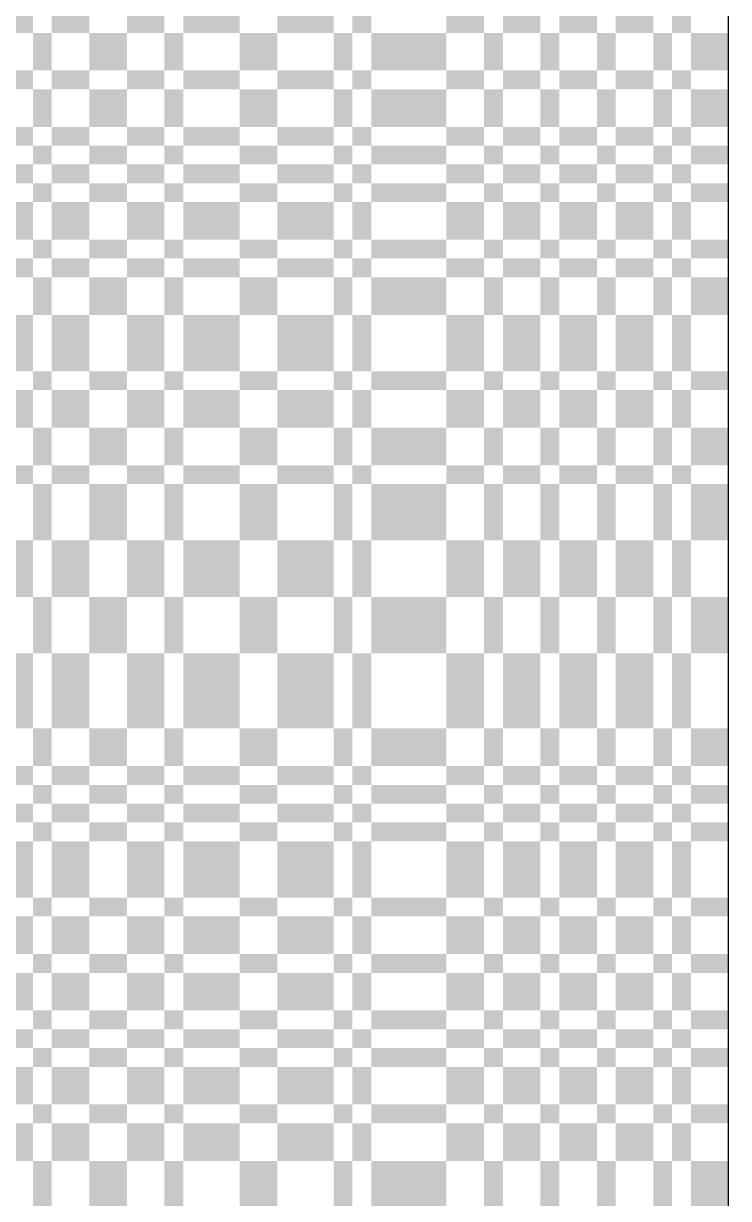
# Model space of a CAD drawing. Extents: x 0 to 200, y 0 to 200.
# Drawn here: x 165 to 180, y 50 to 75 of the extents above; entities that cross this region are included whole.
import ezdxf

# ---------------------------------------------------------------- set-up
doc = ezdxf.new("R2010")
doc.units = 0

msp = doc.modelspace()

# ---------------------------------------------------------------- linework, layer by layer
at = {"layer": 'CHROME'}
for points in [[(164.8, 74.8), (165.2, 74.8), (164.8, 75.2), (165.2, 75.2)], [(165.6, 74.8), (166.4, 74.8), (165.6, 75.2), (166.4, 75.2)], [(167.2, 74.8), (168, 74.8), (167.2, 75.2), (168, 75.2)], [(168.4, 74.8), (169.6, 74.8), (168.4, 75.2), (169.6, 75.2)], [(170.4, 74.8), (171.6, 74.8), (170.4, 75.2), (171.6, 75.2)], [(172, 74.8), (172.4, 74.8), (172, 75.2), (172.4, 75.2)], [(174, 74.8), (174.8, 74.8), (174, 75.2), (174.8, 75.2)], [(175.2, 74.8), (176, 74.8), (175.2, 75.2), (176, 75.2)], [(176.4, 74.8), (177.2, 74.8), (176.4, 75.2), (177.2, 75.2)], [(177.6, 74.8), (178.4, 74.8), (177.6, 75.2), (178.4, 75.2)], [(178.8, 74.8), (179.2, 74.8), (178.8, 75.2), (179.2, 75.2)], [(165.2, 74), (165.6, 74), (165.2, 74.8), (165.6, 74.8)], [(166.4, 74), (167.2, 74), (166.4, 74.8), (167.2, 74.8)], [(168, 74), (168.4, 74), (168, 74.8), (168.4, 74.8)], [(169.6, 74), (170.4, 74), (169.6, 74.8), (170.4, 74.8)], [(171.6, 74), (172, 74), (171.6, 74.8), (172, 74.8)], [(172.4, 74), (174, 74), (172.4, 74.8), (174, 74.8)], [(174.8, 74), (175.2, 74), (174.8, 74.8), (175.2, 74.8)], [(176, 74), (176.4, 74), (176, 74.8), (176.4, 74.8)], [(177.2, 74), (177.6, 74), (177.2, 74.8), (177.6, 74.8)], [(178.4, 74), (178.8, 74), (178.4, 74.8), (178.8, 74.8)], [(179.2, 74), (180, 74), (179.2, 74.8), (180, 74.8)], [(164.8, 73.6), (165.2, 73.6), (164.8, 74), (165.2, 74)], [(165.6, 73.6), (166.4, 73.6), (165.6, 74), (166.4, 74)], [(167.2, 73.6), (168, 73.6), (167.2, 74), (168, 74)], [(168.4, 73.6), (169.6, 73.6), (168.4, 74), (169.6, 74)], [(170.4, 73.6), (171.6, 73.6), (170.4, 74), (171.6, 74)], [(172, 73.6), (172.4, 73.6), (172, 74), (172.4, 74)], [(174, 73.6), (174.8, 73.6), (174, 74), (174.8, 74)], [(175.2, 73.6), (176, 73.6), (175.2, 74), (176, 74)], [(176.4, 73.6), (177.2, 73.6), (176.4, 74), (177.2, 74)], [(177.6, 73.6), (178.4, 73.6), (177.6, 74), (178.4, 74)], [(178.8, 73.6), (179.2, 73.6), (178.8, 74), (179.2, 74)], [(165.2, 72.8), (165.6, 72.8), (165.2, 73.6), (165.6, 73.6)], [(166.4, 72.8), (167.2, 72.8), (166.4, 73.6), (167.2, 73.6)], [(168, 72.8), (168.4, 72.8), (168, 73.6), (168.4, 73.6)], [(169.6, 72.8), (170.4, 72.8), (169.6, 73.6), (170.4, 73.6)], [(171.6, 72.8), (172, 72.8), (171.6, 73.6), (172, 73.6)], [(172.4, 72.8), (174, 72.8), (172.4, 73.6), (174, 73.6)], [(174.8, 72.8), (175.2, 72.8), (174.8, 73.6), (175.2, 73.6)], [(176, 72.8), (176.4, 72.8), (176, 73.6), (176.4, 73.6)], [(177.2, 72.8), (177.6, 72.8), (177.2, 73.6), (177.6, 73.6)], [(178.4, 72.8), (178.8, 72.8), (178.4, 73.6), (178.8, 73.6)], [(179.2, 72.8), (180, 72.8), (179.2, 73.6), (180, 73.6)], [(164.8, 72.4), (165.2, 72.4), (164.8, 72.8), (165.2, 72.8)], [(165.6, 72.4), (166.4, 72.4), (165.6, 72.8), (166.4, 72.8)], [(167.2, 72.4), (168, 72.4), (167.2, 72.8), (168, 72.8)], [(168.4, 72.4), (169.6, 72.4), (168.4, 72.8), (169.6, 72.8)], [(170.4, 72.4), (171.6, 72.4), (170.4, 72.8), (171.6, 72.8)], [(172, 72.4), (172.4, 72.4), (172, 72.8), (172.4, 72.8)], [(174, 72.4), (174.8, 72.4), (174, 72.8), (174.8, 72.8)], [(175.2, 72.4), (176, 72.4), (175.2, 72.8), (176, 72.8)], [(176.4, 72.4), (177.2, 72.4), (176.4, 72.8), (177.2, 72.8)], [(177.6, 72.4), (178.4, 72.4), (177.6, 72.8), (178.4, 72.8)], [(178.8, 72.4), (179.2, 72.4), (178.8, 72.8), (179.2, 72.8)], [(165.2, 72), (165.6, 72), (165.2, 72.4), (165.6, 72.4)], [(166.4, 72), (167.2, 72), (166.4, 72.4), (167.2, 72.4)], [(168, 72), (168.4, 72), (168, 72.4), (168.4, 72.4)], [(169.6, 72), (170.4, 72), (169.6, 72.4), (170.4, 72.4)], [(171.6, 72), (172, 72), (171.6, 72.4), (172, 72.4)], [(172.4, 72), (174, 72), (172.4, 72.4), (174, 72.4)], [(174.8, 72), (175.2, 72), (174.8, 72.4), (175.2, 72.4)], [(176, 72), (176.4, 72), (176, 72.4), (176.4, 72.4)], [(177.2, 72), (177.6, 72), (177.2, 72.4), (177.6, 72.4)], [(178.4, 72), (178.8, 72), (178.4, 72.4), (178.8, 72.4)], [(179.2, 72), (180, 72), (179.2, 72.4), (180, 72.4)], [(164.8, 71.6), (165.2, 71.6), (164.8, 72), (165.2, 72)], [(165.6, 71.6), (166.4, 71.6), (165.6, 72), (166.4, 72)], [(167.2, 71.6), (168, 71.6), (167.2, 72), (168, 72)], [(168.4, 71.6), (169.6, 71.6), (168.4, 72), (169.6, 72)], [(170.4, 71.6), (171.6, 71.6), (170.4, 72), (171.6, 72)], [(172, 71.6), (172.4, 71.6), (172, 72), (172.4, 72)], [(174, 71.6), (174.8, 71.6), (174, 72), (174.8, 72)], [(175.2, 71.6), (176, 71.6), (175.2, 72), (176, 72)], [(176.4, 71.6), (177.2, 71.6), (176.4, 72), (177.2, 72)], [(177.6, 71.6), (178.4, 71.6), (177.6, 72), (178.4, 72)], [(178.8, 71.6), (179.2, 71.6), (178.8, 72), (179.2, 72)], [(165.2, 71.2), (165.6, 71.2), (165.2, 71.6), (165.6, 71.6)], [(166.4, 71.2), (167.2, 71.2), (166.4, 71.6), (167.2, 71.6)], [(168, 71.2), (168.4, 71.2), (168, 71.6), (168.4, 71.6)], [(169.6, 71.2), (170.4, 71.2), (169.6, 71.6), (170.4, 71.6)], [(171.6, 71.2), (172, 71.2), (171.6, 71.6), (172, 71.6)], [(172.4, 71.2), (174, 71.2), (172.4, 71.6), (174, 71.6)], [(174.8, 71.2), (175.2, 71.2), (174.8, 71.6), (175.2, 71.6)], [(176, 71.2), (176.4, 71.2), (176, 71.6), (176.4, 71.6)], [(177.2, 71.2), (177.6, 71.2), (177.2, 71.6), (177.6, 71.6)], [(178.4, 71.2), (178.8, 71.2), (178.4, 71.6), (178.8, 71.6)], [(179.2, 71.2), (180, 71.2), (179.2, 71.6), (180, 71.6)], [(164.8, 70.4), (165.2, 70.4), (164.8, 71.2), (165.2, 71.2)], [(165.6, 70.4), (166.4, 70.4), (165.6, 71.2), (166.4, 71.2)], [(167.2, 70.4), (168, 70.4), (167.2, 71.2), (168, 71.2)], [(168.4, 70.4), (169.6, 70.4), (168.4, 71.2), (169.6, 71.2)], [(170.4, 70.4), (171.6, 70.4), (170.4, 71.2), (171.6, 71.2)], [(172, 70.4), (172.4, 70.4), (172, 71.2), (172.4, 71.2)], [(174, 70.4), (174.8, 70.4), (174, 71.2), (174.8, 71.2)], [(175.2, 70.4), (176, 70.4), (175.2, 71.2), (176, 71.2)], [(176.4, 70.4), (177.2, 70.4), (176.4, 71.2), (177.2, 71.2)], [(177.6, 70.4), (178.4, 70.4), (177.6, 71.2), (178.4, 71.2)], [(178.8, 70.4), (179.2, 70.4), (178.8, 71.2), (179.2, 71.2)], [(165.2, 70), (165.6, 70), (165.2, 70.4), (165.6, 70.4)], [(166.4, 70), (167.2, 70), (166.4, 70.4), (167.2, 70.4)], [(168, 70), (168.4, 70), (168, 70.4), (168.4, 70.4)], [(169.6, 70), (170.4, 70), (169.6, 70.4), (170.4, 70.4)], [(171.6, 70), (172, 70), (171.6, 70.4), (172, 70.4)], [(172.4, 70), (174, 70), (172.4, 70.4), (174, 70.4)], [(174.8, 70), (175.2, 70), (174.8, 70.4), (175.2, 70.4)], [(176, 70), (176.4, 70), (176, 70.4), (176.4, 70.4)], [(177.2, 70), (177.6, 70), (177.2, 70.4), (177.6, 70.4)], [(178.4, 70), (178.8, 70), (178.4, 70.4), (178.8, 70.4)], [(179.2, 70), (180, 70), (179.2, 70.4), (180, 70.4)], [(164.8, 69.6), (165.2, 69.6), (164.8, 70), (165.2, 70)], [(165.6, 69.6), (166.4, 69.6), (165.6, 70), (166.4, 70)], [(167.2, 69.6), (168, 69.6), (167.2, 70), (168, 70)], [(168.4, 69.6), (169.6, 69.6), (168.4, 70), (169.6, 70)], [(170.4, 69.6), (171.6, 69.6), (170.4, 70), (171.6, 70)], [(172, 69.6), (172.4, 69.6), (172, 70), (172.4, 70)], [(174, 69.6), (174.8, 69.6), (174, 70), (174.8, 70)], [(175.2, 69.6), (176, 69.6), (175.2, 70), (176, 70)], [(176.4, 69.6), (177.2, 69.6), (176.4, 70), (177.2, 70)], [(177.6, 69.6), (178.4, 69.6), (177.6, 70), (178.4, 70)], [(178.8, 69.6), (179.2, 69.6), (178.8, 70), (179.2, 70)], [(165.2, 68.8), (165.6, 68.8), (165.2, 69.6), (165.6, 69.6)], [(166.4, 68.8), (167.2, 68.8), (166.4, 69.6), (167.2, 69.6)], [(168, 68.8), (168.4, 68.8), (168, 69.6), (168.4, 69.6)], [(169.6, 68.8), (170.4, 68.8), (169.6, 69.6), (170.4, 69.6)], [(171.6, 68.8), (172, 68.8), (171.6, 69.6), (172, 69.6)], [(172.4, 68.8), (174, 68.8), (172.4, 69.6), (174, 69.6)], [(174.8, 68.8), (175.2, 68.8), (174.8, 69.6), (175.2, 69.6)], [(176, 68.8), (176.4, 68.8), (176, 69.6), (176.4, 69.6)], [(177.2, 68.8), (177.6, 68.8), (177.2, 69.6), (177.6, 69.6)], [(178.4, 68.8), (178.8, 68.8), (178.4, 69.6), (178.8, 69.6)], [(179.2, 68.8), (180, 68.8), (179.2, 69.6), (180, 69.6)], [(164.8, 67.6), (165.2, 67.6), (164.8, 68.8), (165.2, 68.8)], [(165.6, 67.6), (166.4, 67.6), (165.6, 68.8), (166.4, 68.8)], [(167.2, 67.6), (168, 67.6), (167.2, 68.8), (168, 68.8)], [(168.4, 67.6), (169.6, 67.6), (168.4, 68.8), (169.6, 68.8)], [(170.4, 67.6), (171.6, 67.6), (170.4, 68.8), (171.6, 68.8)], [(172, 67.6), (172.4, 67.6), (172, 68.8), (172.4, 68.8)], [(174, 67.6), (174.8, 67.6), (174, 68.8), (174.8, 68.8)], [(175.2, 67.6), (176, 67.6), (175.2, 68.8), (176, 68.8)], [(176.4, 67.6), (177.2, 67.6), (176.4, 68.8), (177.2, 68.8)], [(177.6, 67.6), (178.4, 67.6), (177.6, 68.8), (178.4, 68.8)], [(178.8, 67.6), (179.2, 67.6), (178.8, 68.8), (179.2, 68.8)], [(165.2, 67.2), (165.6, 67.2), (165.2, 67.6), (165.6, 67.6)], [(166.4, 67.2), (167.2, 67.2), (166.4, 67.6), (167.2, 67.6)], [(168, 67.2), (168.4, 67.2), (168, 67.6), (168.4, 67.6)], [(169.6, 67.2), (170.4, 67.2), (169.6, 67.6), (170.4, 67.6)], [(171.6, 67.2), (172, 67.2), (171.6, 67.6), (172, 67.6)], [(172.4, 67.2), (174, 67.2), (172.4, 67.6), (174, 67.6)], [(174.8, 67.2), (175.2, 67.2), (174.8, 67.6), (175.2, 67.6)], [(176, 67.2), (176.4, 67.2), (176, 67.6), (176.4, 67.6)], [(177.2, 67.2), (177.6, 67.2), (177.2, 67.6), (177.6, 67.6)], [(178.4, 67.2), (178.8, 67.2), (178.4, 67.6), (178.8, 67.6)], [(179.2, 67.2), (180, 67.2), (179.2, 67.6), (180, 67.6)], [(164.8, 66.4), (165.2, 66.4), (164.8, 67.2), (165.2, 67.2)], [(165.6, 66.4), (166.4, 66.4), (165.6, 67.2), (166.4, 67.2)], [(167.2, 66.4), (168, 66.4), (167.2, 67.2), (168, 67.2)], [(168.4, 66.4), (169.6, 66.4), (168.4, 67.2), (169.6, 67.2)], [(170.4, 66.4), (171.6, 66.4), (170.4, 67.2), (171.6, 67.2)], [(172, 66.4), (172.4, 66.4), (172, 67.2), (172.4, 67.2)], [(174, 66.4), (174.8, 66.4), (174, 67.2), (174.8, 67.2)], [(175.2, 66.4), (176, 66.4), (175.2, 67.2), (176, 67.2)], [(176.4, 66.4), (177.2, 66.4), (176.4, 67.2), (177.2, 67.2)], [(177.6, 66.4), (178.4, 66.4), (177.6, 67.2), (178.4, 67.2)], [(178.8, 66.4), (179.2, 66.4), (178.8, 67.2), (179.2, 67.2)], [(165.2, 65.6), (165.6, 65.6), (165.2, 66.4), (165.6, 66.4)], [(166.4, 65.6), (167.2, 65.6), (166.4, 66.4), (167.2, 66.4)], [(168, 65.6), (168.4, 65.6), (168, 66.4), (168.4, 66.4)], [(169.6, 65.6), (170.4, 65.6), (169.6, 66.4), (170.4, 66.4)], [(171.6, 65.6), (172, 65.6), (171.6, 66.4), (172, 66.4)], [(172.4, 65.6), (174, 65.6), (172.4, 66.4), (174, 66.4)], [(174.8, 65.6), (175.2, 65.6), (174.8, 66.4), (175.2, 66.4)], [(176, 65.6), (176.4, 65.6), (176, 66.4), (176.4, 66.4)], [(177.2, 65.6), (177.6, 65.6), (177.2, 66.4), (177.6, 66.4)], [(178.4, 65.6), (178.8, 65.6), (178.4, 66.4), (178.8, 66.4)], [(179.2, 65.6), (180, 65.6), (179.2, 66.4), (180, 66.4)], [(164.8, 65.2), (165.2, 65.2), (164.8, 65.6), (165.2, 65.6)], [(165.6, 65.2), (166.4, 65.2), (165.6, 65.6), (166.4, 65.6)], [(167.2, 65.2), (168, 65.2), (167.2, 65.6), (168, 65.6)], [(168.4, 65.2), (169.6, 65.2), (168.4, 65.6), (169.6, 65.6)], [(170.4, 65.2), (171.6, 65.2), (170.4, 65.6), (171.6, 65.6)], [(172, 65.2), (172.4, 65.2), (172, 65.6), (172.4, 65.6)], [(174, 65.2), (174.8, 65.2), (174, 65.6), (174.8, 65.6)], [(175.2, 65.2), (176, 65.2), (175.2, 65.6), (176, 65.6)], [(176.4, 65.2), (177.2, 65.2), (176.4, 65.6), (177.2, 65.6)], [(177.6, 65.2), (178.4, 65.2), (177.6, 65.6), (178.4, 65.6)], [(178.8, 65.2), (179.2, 65.2), (178.8, 65.6), (179.2, 65.6)], [(165.2, 64), (165.6, 64), (165.2, 65.2), (165.6, 65.2)], [(166.4, 64), (167.2, 64), (166.4, 65.2), (167.2, 65.2)], [(168, 64), (168.4, 64), (168, 65.2), (168.4, 65.2)], [(169.6, 64), (170.4, 64), (169.6, 65.2), (170.4, 65.2)], [(171.6, 64), (172, 64), (171.6, 65.2), (172, 65.2)], [(172.4, 64), (174, 64), (172.4, 65.2), (174, 65.2)], [(174.8, 64), (175.2, 64), (174.8, 65.2), (175.2, 65.2)], [(176, 64), (176.4, 64), (176, 65.2), (176.4, 65.2)], [(177.2, 64), (177.6, 64), (177.2, 65.2), (177.6, 65.2)], [(178.4, 64), (178.8, 64), (178.4, 65.2), (178.8, 65.2)], [(179.2, 64), (180, 64), (179.2, 65.2), (180, 65.2)], [(164.8, 62.8), (165.2, 62.8), (164.8, 64), (165.2, 64)], [(165.6, 62.8), (166.4, 62.8), (165.6, 64), (166.4, 64)], [(167.2, 62.8), (168, 62.8), (167.2, 64), (168, 64)], [(168.4, 62.8), (169.6, 62.8), (168.4, 64), (169.6, 64)], [(170.4, 62.8), (171.6, 62.8), (170.4, 64), (171.6, 64)], [(172, 62.8), (172.4, 62.8), (172, 64), (172.4, 64)], [(174, 62.8), (174.8, 62.8), (174, 64), (174.8, 64)], [(175.2, 62.8), (176, 62.8), (175.2, 64), (176, 64)], [(176.4, 62.8), (177.2, 62.8), (176.4, 64), (177.2, 64)], [(177.6, 62.8), (178.4, 62.8), (177.6, 64), (178.4, 64)], [(178.8, 62.8), (179.2, 62.8), (178.8, 64), (179.2, 64)], [(165.2, 61.6), (165.6, 61.6), (165.2, 62.8), (165.6, 62.8)], [(166.4, 61.6), (167.2, 61.6), (166.4, 62.8), (167.2, 62.8)], [(168, 61.6), (168.4, 61.6), (168, 62.8), (168.4, 62.8)], [(169.6, 61.6), (170.4, 61.6), (169.6, 62.8), (170.4, 62.8)], [(171.6, 61.6), (172, 61.6), (171.6, 62.8), (172, 62.8)], [(172.4, 61.6), (174, 61.6), (172.4, 62.8), (174, 62.8)], [(174.8, 61.6), (175.2, 61.6), (174.8, 62.8), (175.2, 62.8)], [(176, 61.6), (176.4, 61.6), (176, 62.8), (176.4, 62.8)], [(177.2, 61.6), (177.6, 61.6), (177.2, 62.8), (177.6, 62.8)], [(178.4, 61.6), (178.8, 61.6), (178.4, 62.8), (178.8, 62.8)], [(179.2, 61.6), (180, 61.6), (179.2, 62.8), (180, 62.8)], [(164.8, 60), (165.2, 60), (164.8, 61.6), (165.2, 61.6)], [(165.6, 60), (166.4, 60), (165.6, 61.6), (166.4, 61.6)], [(167.2, 60), (168, 60), (167.2, 61.6), (168, 61.6)], [(168.4, 60), (169.6, 60), (168.4, 61.6), (169.6, 61.6)], [(170.4, 60), (171.6, 60), (170.4, 61.6), (171.6, 61.6)], [(172, 60), (172.4, 60), (172, 61.6), (172.4, 61.6)], [(174, 60), (174.8, 60), (174, 61.6), (174.8, 61.6)], [(175.2, 60), (176, 60), (175.2, 61.6), (176, 61.6)], [(176.4, 60), (177.2, 60), (176.4, 61.6), (177.2, 61.6)], [(177.6, 60), (178.4, 60), (177.6, 61.6), (178.4, 61.6)], [(178.8, 60), (179.2, 60), (178.8, 61.6), (179.2, 61.6)], [(165.2, 59.2), (165.6, 59.2), (165.2, 60), (165.6, 60)], [(166.4, 59.2), (167.2, 59.2), (166.4, 60), (167.2, 60)], [(168, 59.2), (168.4, 59.2), (168, 60), (168.4, 60)], [(169.6, 59.2), (170.4, 59.2), (169.6, 60), (170.4, 60)], [(171.6, 59.2), (172, 59.2), (171.6, 60), (172, 60)], [(172.4, 59.2), (174, 59.2), (172.4, 60), (174, 60)], [(174.8, 59.2), (175.2, 59.2), (174.8, 60), (175.2, 60)], [(176, 59.2), (176.4, 59.2), (176, 60), (176.4, 60)], [(177.2, 59.2), (177.6, 59.2), (177.2, 60), (177.6, 60)], [(178.4, 59.2), (178.8, 59.2), (178.4, 60), (178.8, 60)], [(179.2, 59.2), (180, 59.2), (179.2, 60), (180, 60)], [(164.8, 58.8), (165.2, 58.8), (164.8, 59.2), (165.2, 59.2)], [(165.6, 58.8), (166.4, 58.8), (165.6, 59.2), (166.4, 59.2)], [(167.2, 58.8), (168, 58.8), (167.2, 59.2), (168, 59.2)], [(168.4, 58.8), (169.6, 58.8), (168.4, 59.2), (169.6, 59.2)], [(170.4, 58.8), (171.6, 58.8), (170.4, 59.2), (171.6, 59.2)], [(172, 58.8), (172.4, 58.8), (172, 59.2), (172.4, 59.2)], [(174, 58.8), (174.8, 58.8), (174, 59.2), (174.8, 59.2)], [(175.2, 58.8), (176, 58.8), (175.2, 59.2), (176, 59.2)], [(176.4, 58.8), (177.2, 58.8), (176.4, 59.2), (177.2, 59.2)], [(177.6, 58.8), (178.4, 58.8), (177.6, 59.2), (178.4, 59.2)], [(178.8, 58.8), (179.2, 58.8), (178.8, 59.2), (179.2, 59.2)], [(165.2, 58.4), (165.6, 58.4), (165.2, 58.8), (165.6, 58.8)], [(166.4, 58.4), (167.2, 58.4), (166.4, 58.8), (167.2, 58.8)], [(168, 58.4), (168.4, 58.4), (168, 58.8), (168.4, 58.8)], [(169.6, 58.4), (170.4, 58.4), (169.6, 58.8), (170.4, 58.8)], [(171.6, 58.4), (172, 58.4), (171.6, 58.8), (172, 58.8)], [(172.4, 58.4), (174, 58.4), (172.4, 58.8), (174, 58.8)], [(174.8, 58.4), (175.2, 58.4), (174.8, 58.8), (175.2, 58.8)], [(176, 58.4), (176.4, 58.4), (176, 58.8), (176.4, 58.8)], [(177.2, 58.4), (177.6, 58.4), (177.2, 58.8), (177.6, 58.8)], [(178.4, 58.4), (178.8, 58.4), (178.4, 58.8), (178.8, 58.8)], [(179.2, 58.4), (180, 58.4), (179.2, 58.8), (180, 58.8)], [(164.8, 58), (165.2, 58), (164.8, 58.4), (165.2, 58.4)], [(165.6, 58), (166.4, 58), (165.6, 58.4), (166.4, 58.4)], [(167.2, 58), (168, 58), (167.2, 58.4), (168, 58.4)], [(168.4, 58), (169.6, 58), (168.4, 58.4), (169.6, 58.4)], [(170.4, 58), (171.6, 58), (170.4, 58.4), (171.6, 58.4)], [(172, 58), (172.4, 58), (172, 58.4), (172.4, 58.4)], [(174, 58), (174.8, 58), (174, 58.4), (174.8, 58.4)], [(175.2, 58), (176, 58), (175.2, 58.4), (176, 58.4)], [(176.4, 58), (177.2, 58), (176.4, 58.4), (177.2, 58.4)], [(177.6, 58), (178.4, 58), (177.6, 58.4), (178.4, 58.4)], [(178.8, 58), (179.2, 58), (178.8, 58.4), (179.2, 58.4)], [(165.2, 57.6), (165.6, 57.6), (165.2, 58), (165.6, 58)], [(166.4, 57.6), (167.2, 57.6), (166.4, 58), (167.2, 58)], [(168, 57.6), (168.4, 57.6), (168, 58), (168.4, 58)], [(169.6, 57.6), (170.4, 57.6), (169.6, 58), (170.4, 58)], [(171.6, 57.6), (172, 57.6), (171.6, 58), (172, 58)], [(172.4, 57.6), (174, 57.6), (172.4, 58), (174, 58)], [(174.8, 57.6), (175.2, 57.6), (174.8, 58), (175.2, 58)], [(176, 57.6), (176.4, 57.6), (176, 58), (176.4, 58)], [(177.2, 57.6), (177.6, 57.6), (177.2, 58), (177.6, 58)], [(178.4, 57.6), (178.8, 57.6), (178.4, 58), (178.8, 58)], [(179.2, 57.6), (180, 57.6), (179.2, 58), (180, 58)], [(164.8, 56.4), (165.2, 56.4), (164.8, 57.6), (165.2, 57.6)], [(165.6, 56.4), (166.4, 56.4), (165.6, 57.6), (166.4, 57.6)], [(167.2, 56.4), (168, 56.4), (167.2, 57.6), (168, 57.6)], [(168.4, 56.4), (169.6, 56.4), (168.4, 57.6), (169.6, 57.6)], [(170.4, 56.4), (171.6, 56.4), (170.4, 57.6), (171.6, 57.6)], [(172, 56.4), (172.4, 56.4), (172, 57.6), (172.4, 57.6)], [(174, 56.4), (174.8, 56.4), (174, 57.6), (174.8, 57.6)], [(175.2, 56.4), (176, 56.4), (175.2, 57.6), (176, 57.6)], [(176.4, 56.4), (177.2, 56.4), (176.4, 57.6), (177.2, 57.6)], [(177.6, 56.4), (178.4, 56.4), (177.6, 57.6), (178.4, 57.6)], [(178.8, 56.4), (179.2, 56.4), (178.8, 57.6), (179.2, 57.6)], [(165.2, 56), (165.6, 56), (165.2, 56.4), (165.6, 56.4)], [(166.4, 56), (167.2, 56), (166.4, 56.4), (167.2, 56.4)], [(168, 56), (168.4, 56), (168, 56.4), (168.4, 56.4)], [(169.6, 56), (170.4, 56), (169.6, 56.4), (170.4, 56.4)], [(171.6, 56), (172, 56), (171.6, 56.4), (172, 56.4)], [(172.4, 56), (174, 56), (172.4, 56.4), (174, 56.4)], [(174.8, 56), (175.2, 56), (174.8, 56.4), (175.2, 56.4)], [(176, 56), (176.4, 56), (176, 56.4), (176.4, 56.4)], [(177.2, 56), (177.6, 56), (177.2, 56.4), (177.6, 56.4)], [(178.4, 56), (178.8, 56), (178.4, 56.4), (178.8, 56.4)], [(179.2, 56), (180, 56), (179.2, 56.4), (180, 56.4)], [(164.8, 55.2), (165.2, 55.2), (164.8, 56), (165.2, 56)], [(165.6, 55.2), (166.4, 55.2), (165.6, 56), (166.4, 56)], [(167.2, 55.2), (168, 55.2), (167.2, 56), (168, 56)], [(168.4, 55.2), (169.6, 55.2), (168.4, 56), (169.6, 56)], [(170.4, 55.2), (171.6, 55.2), (170.4, 56), (171.6, 56)], [(172, 55.2), (172.4, 55.2), (172, 56), (172.4, 56)], [(174, 55.2), (174.8, 55.2), (174, 56), (174.8, 56)], [(175.2, 55.2), (176, 55.2), (175.2, 56), (176, 56)], [(176.4, 55.2), (177.2, 55.2), (176.4, 56), (177.2, 56)], [(177.6, 55.2), (178.4, 55.2), (177.6, 56), (178.4, 56)], [(178.8, 55.2), (179.2, 55.2), (178.8, 56), (179.2, 56)], [(165.2, 54.8), (165.6, 54.8), (165.2, 55.2), (165.6, 55.2)], [(166.4, 54.8), (167.2, 54.8), (166.4, 55.2), (167.2, 55.2)], [(168, 54.8), (168.4, 54.8), (168, 55.2), (168.4, 55.2)], [(169.6, 54.8), (170.4, 54.8), (169.6, 55.2), (170.4, 55.2)], [(171.6, 54.8), (172, 54.8), (171.6, 55.2), (172, 55.2)], [(172.4, 54.8), (174, 54.8), (172.4, 55.2), (174, 55.2)], [(174.8, 54.8), (175.2, 54.8), (174.8, 55.2), (175.2, 55.2)], [(176, 54.8), (176.4, 54.8), (176, 55.2), (176.4, 55.2)], [(177.2, 54.8), (177.6, 54.8), (177.2, 55.2), (177.6, 55.2)], [(178.4, 54.8), (178.8, 54.8), (178.4, 55.2), (178.8, 55.2)], [(179.2, 54.8), (180, 54.8), (179.2, 55.2), (180, 55.2)], [(164.8, 54), (165.2, 54), (164.8, 54.8), (165.2, 54.8)], [(165.6, 54), (166.4, 54), (165.6, 54.8), (166.4, 54.8)], [(167.2, 54), (168, 54), (167.2, 54.8), (168, 54.8)], [(168.4, 54), (169.6, 54), (168.4, 54.8), (169.6, 54.8)], [(170.4, 54), (171.6, 54), (170.4, 54.8), (171.6, 54.8)], [(172, 54), (172.4, 54), (172, 54.8), (172.4, 54.8)], [(174, 54), (174.8, 54), (174, 54.8), (174.8, 54.8)], [(175.2, 54), (176, 54), (175.2, 54.8), (176, 54.8)], [(176.4, 54), (177.2, 54), (176.4, 54.8), (177.2, 54.8)], [(177.6, 54), (178.4, 54), (177.6, 54.8), (178.4, 54.8)], [(178.8, 54), (179.2, 54), (178.8, 54.8), (179.2, 54.8)], [(165.2, 53.6), (165.6, 53.6), (165.2, 54), (165.6, 54)], [(166.4, 53.6), (167.2, 53.6), (166.4, 54), (167.2, 54)], [(168, 53.6), (168.4, 53.6), (168, 54), (168.4, 54)], [(169.6, 53.6), (170.4, 53.6), (169.6, 54), (170.4, 54)], [(171.6, 53.6), (172, 53.6), (171.6, 54), (172, 54)], [(172.4, 53.6), (174, 53.6), (172.4, 54), (174, 54)], [(174.8, 53.6), (175.2, 53.6), (174.8, 54), (175.2, 54)], [(176, 53.6), (176.4, 53.6), (176, 54), (176.4, 54)], [(177.2, 53.6), (177.6, 53.6), (177.2, 54), (177.6, 54)], [(178.4, 53.6), (178.8, 53.6), (178.4, 54), (178.8, 54)], [(179.2, 53.6), (180, 53.6), (179.2, 54), (180, 54)], [(164.8, 53.2), (165.2, 53.2), (164.8, 53.6), (165.2, 53.6)], [(165.6, 53.2), (166.4, 53.2), (165.6, 53.6), (166.4, 53.6)], [(167.2, 53.2), (168, 53.2), (167.2, 53.6), (168, 53.6)], [(168.4, 53.2), (169.6, 53.2), (168.4, 53.6), (169.6, 53.6)], [(170.4, 53.2), (171.6, 53.2), (170.4, 53.6), (171.6, 53.6)], [(172, 53.2), (172.4, 53.2), (172, 53.6), (172.4, 53.6)], [(174, 53.2), (174.8, 53.2), (174, 53.6), (174.8, 53.6)], [(175.2, 53.2), (176, 53.2), (175.2, 53.6), (176, 53.6)], [(176.4, 53.2), (177.2, 53.2), (176.4, 53.6), (177.2, 53.6)], [(177.6, 53.2), (178.4, 53.2), (177.6, 53.6), (178.4, 53.6)], [(178.8, 53.2), (179.2, 53.2), (178.8, 53.6), (179.2, 53.6)], [(165.2, 52.8), (165.6, 52.8), (165.2, 53.2), (165.6, 53.2)], [(166.4, 52.8), (167.2, 52.8), (166.4, 53.2), (167.2, 53.2)], [(168, 52.8), (168.4, 52.8), (168, 53.2), (168.4, 53.2)], [(169.6, 52.8), (170.4, 52.8), (169.6, 53.2), (170.4, 53.2)], [(171.6, 52.8), (172, 52.8), (171.6, 53.2), (172, 53.2)], [(172.4, 52.8), (174, 52.8), (172.4, 53.2), (174, 53.2)], [(174.8, 52.8), (175.2, 52.8), (174.8, 53.2), (175.2, 53.2)], [(176, 52.8), (176.4, 52.8), (176, 53.2), (176.4, 53.2)], [(177.2, 52.8), (177.6, 52.8), (177.2, 53.2), (177.6, 53.2)], [(178.4, 52.8), (178.8, 52.8), (178.4, 53.2), (178.8, 53.2)], [(179.2, 52.8), (180, 52.8), (179.2, 53.2), (180, 53.2)], [(164.8, 52), (165.2, 52), (164.8, 52.8), (165.2, 52.8)], [(165.6, 52), (166.4, 52), (165.6, 52.8), (166.4, 52.8)], [(167.2, 52), (168, 52), (167.2, 52.8), (168, 52.8)], [(168.4, 52), (169.6, 52), (168.4, 52.8), (169.6, 52.8)], [(170.4, 52), (171.6, 52), (170.4, 52.8), (171.6, 52.8)], [(172, 52), (172.4, 52), (172, 52.8), (172.4, 52.8)], [(174, 52), (174.8, 52), (174, 52.8), (174.8, 52.8)], [(175.2, 52), (176, 52), (175.2, 52.8), (176, 52.8)], [(176.4, 52), (177.2, 52), (176.4, 52.8), (177.2, 52.8)], [(177.6, 52), (178.4, 52), (177.6, 52.8), (178.4, 52.8)], [(178.8, 52), (179.2, 52), (178.8, 52.8), (179.2, 52.8)], [(165.2, 51.6), (165.6, 51.6), (165.2, 52), (165.6, 52)], [(166.4, 51.6), (167.2, 51.6), (166.4, 52), (167.2, 52)], [(168, 51.6), (168.4, 51.6), (168, 52), (168.4, 52)], [(169.6, 51.6), (170.4, 51.6), (169.6, 52), (170.4, 52)], [(171.6, 51.6), (172, 51.6), (171.6, 52), (172, 52)], [(172.4, 51.6), (174, 51.6), (172.4, 52), (174, 52)], [(174.8, 51.6), (175.2, 51.6), (174.8, 52), (175.2, 52)], [(176, 51.6), (176.4, 51.6), (176, 52), (176.4, 52)], [(177.2, 51.6), (177.6, 51.6), (177.2, 52), (177.6, 52)], [(178.4, 51.6), (178.8, 51.6), (178.4, 52), (178.8, 52)], [(179.2, 51.6), (180, 51.6), (179.2, 52), (180, 52)], [(164.8, 50.8), (165.2, 50.8), (164.8, 51.6), (165.2, 51.6)], [(165.6, 50.8), (166.4, 50.8), (165.6, 51.6), (166.4, 51.6)], [(167.2, 50.8), (168, 50.8), (167.2, 51.6), (168, 51.6)], [(168.4, 50.8), (169.6, 50.8), (168.4, 51.6), (169.6, 51.6)], [(170.4, 50.8), (171.6, 50.8), (170.4, 51.6), (171.6, 51.6)], [(172, 50.8), (172.4, 50.8), (172, 51.6), (172.4, 51.6)], [(174, 50.8), (174.8, 50.8), (174, 51.6), (174.8, 51.6)], [(175.2, 50.8), (176, 50.8), (175.2, 51.6), (176, 51.6)], [(176.4, 50.8), (177.2, 50.8), (176.4, 51.6), (177.2, 51.6)], [(177.6, 50.8), (178.4, 50.8), (177.6, 51.6), (178.4, 51.6)], [(178.8, 50.8), (179.2, 50.8), (178.8, 51.6), (179.2, 51.6)], [(165.2, 49.2), (165.6, 49.2), (165.2, 50.8), (165.6, 50.8)], [(166.4, 49.2), (167.2, 49.2), (166.4, 50.8), (167.2, 50.8)], [(168, 49.2), (168.4, 49.2), (168, 50.8), (168.4, 50.8)], [(169.6, 49.2), (170.4, 49.2), (169.6, 50.8), (170.4, 50.8)], [(171.6, 49.2), (172, 49.2), (171.6, 50.8), (172, 50.8)], [(172.4, 49.2), (174, 49.2), (172.4, 50.8), (174, 50.8)], [(174.8, 49.2), (175.2, 49.2), (174.8, 50.8), (175.2, 50.8)], [(176, 49.2), (176.4, 49.2), (176, 50.8), (176.4, 50.8)], [(177.2, 49.2), (177.6, 49.2), (177.2, 50.8), (177.6, 50.8)], [(178.4, 49.2), (178.8, 49.2), (178.4, 50.8), (178.8, 50.8)], [(179.2, 49.2), (180, 49.2), (179.2, 50.8), (180, 50.8)]]:
    msp.add_solid(points, dxfattribs=at)
at = {"layer": 'OUTLINE'}
msp.add_line((180, 20), (180, 180), dxfattribs=at)

doc.saveas('drawing.dxf')
